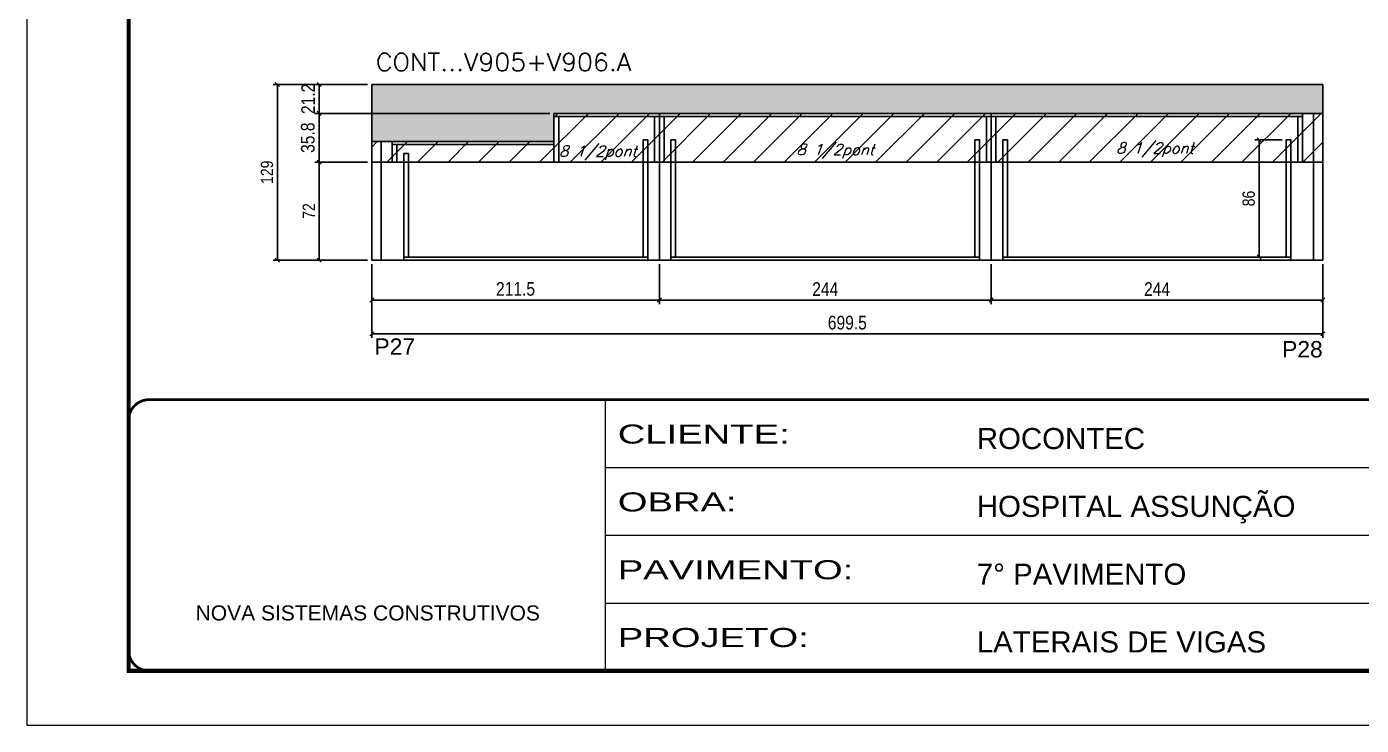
# Model space of a CAD drawing. Extents: x -20960 to -5926, y -2106 to 21915.
# Drawn here: x -10608 to -9627, y 17420 to 17933 of the extents above; entities that cross this region are included whole.
import ezdxf

# ---------------------------------------------------------------- set-up
doc = ezdxf.new("R2010")
doc.units = 0
doc.linetypes.add('CONTINUO', pattern=[0])
doc.linetypes.add('DASHED', pattern=[0.75, 0.5, -0.25])
for name, color, linetype in [('5', 5, 'Continuous'), ('COTA', 241, 'Continuous'), ('Painéis', 200, 'Continuous'), ('SARR_2.2x7', 40, 'Continuous'), ('SARR_3.5x7', 81, 'Continuous'), ('texto', 7, 'Continuous')]:
    doc.layers.add(name, color=color, linetype=linetype)
for name, color, linetype, lineweight in [('Folhas', 255, 'Continuous', 9), ('Hachura', 251, 'Continuous', 9), ('SARRAFO DE PRESSAO', 251, 'DASHED', 9), ('Texto Seção', 7, 'Continuous', 15)]:
    doc.layers.add(name, color=color, linetype=linetype, lineweight=lineweight)
doc.styles.add('ARIAL', font='arial.ttf')
doc.styles.add('COTA TECNICA', font='techl___.ttf', dxfattribs={"height": 10})
doc.styles.add('COTA TECNICA-50', font='techl___.ttf', dxfattribs={"height": 9})
doc.styles.add('REGUA-120', font='ROMANS.shx', dxfattribs={"height": 15})
doc.styles.add('Romans', font='romans.shx')
doc.styles.get("Standard").update_dxf_attribs({"font": 'arial.ttf'})
doc.styles.add('Tecnologia', font='')
doc.styles.get('Tecnologia').set_extended_font_data('Forgotten Futurist')
doc.dimstyles.new('COTA PAINEL-50', dxfattribs={"dimtxt": 9, "dimasz": 3, "dimexe": 3, "dimexo": 3, "dimgap": 3, "dimtad": 1, "dimdec": 1, "dimzin": 12, "dimdsep": 46, "dimtxsty": 'COTA TECNICA-50', "dimblk1": 'OBLIQUE', "dimblk2": 'OBLIQUE', "dimsah": 1, "dimcen": 0.9, "dimclrd": 4, "dimclre": 4, "dimclrt": 240, "dimadec": 1, "dimazin": 3, "dimtfac": 1, "dimtdec": 1, "dimtmove": 0, "dimatfit": 3, "dimfxl": 1, "dimtolj": 1, "dimtzin": 12, "dimarcsym": 0})
doc.dimstyles.new('PAINEL', dxfattribs={"dimtxt": 10, "dimasz": 3, "dimexe": 3, "dimexo": 3, "dimgap": 3, "dimtad": 1, "dimdec": 1, "dimzin": 12, "dimdsep": 46, "dimtxsty": 'COTA TECNICA', "dimblk1": 'OBLIQUE', "dimblk2": 'OBLIQUE', "dimsah": 1, "dimcen": 0.9, "dimclrd": 4, "dimclre": 4, "dimclrt": 240, "dimadec": 1, "dimazin": 3, "dimtfac": 1, "dimtdec": 1, "dimtmove": 0, "dimatfit": 3, "dimfxl": 1, "dimtolj": 1, "dimtzin": 12, "dimarcsym": 0})

# ---------------------------------------------------------------- blocks, each defined once
blk = doc.blocks.new('9999999999')
at = {"color": 30, "linetype": 'CONTINUO'}
for p, q in [((98564.56, 34230.21), (98564.56, 34429.45)), ((98564.56, 34379.64), (99583.98, 34379.64)), ((98564.56, 34329.83), (99487.98, 34329.83)), ((98564.56, 34280.02), (99487.98, 34280.02))]:
    blk.add_line(p, q, dxfattribs=at)
at = {"color": 30, "linetype": 'CONTINUO', "const_width": 2}
blk.add_lwpolyline([(99583.98, 34230.21), (99583.98, 34414.45, 0.414214), (99568.98, 34429.45), (98228.98, 34429.45, 0.414214), (98213.98, 34414.45), (98213.98, 34245.21, 0.414214), (98228.98, 34230.21), (99583.98, 34230.21)], format="xyb", dxfattribs=at)
at = {"layer": 'Folhas'}
blk.add_lwpolyline([(98138.98, 34190.21), (99623.98, 34190.21), (99623.98, 35240.21), (98138.98, 35240.21)], close=True, dxfattribs=at)
at = {"layer": 'Folhas', "color": 30, "const_width": 3}
blk.add_lwpolyline([(98213.98, 34230.21), (99583.98, 34230.21), (99583.98, 35200.21), (98213.98, 35200.21)], close=True, dxfattribs=at)
at = {"color": 7, "linetype": 'Continuous', "ltscale": 5, "style": 'ARIAL'}
for s, height, p in [('ROCONTEC', 15.483, (98837.68, 34393.13)), ('HOSPITAL ASSUNÇÃO', 15.4829, (98837.68, 34343.32)), ('7° PAVIMENTO', 15.4829, (98837.68, 34293.51)), ('NOVA SISTEMAS CONSTRUTIVOS', 11.0592, (98263.19, 34267.21)), ('LATERAIS DE VIGAS', 15.4829, (98837.68, 34243.7))]:
    blk.add_text(s, height=height, dxfattribs=at).set_placement(p)
at = {"layer": 'Folhas', "color": 7, "style": 'Tecnologia', "width": 1.5}
for s, p in [('CLIENTE:', (98573.65, 34397.17)), ('OBRA:', (98573.65, 34347.31)), ('PAVIMENTO:', (98573.65, 34297.5)), ('PROJETO:', (98573.65, 34247.69))]:
    blk.add_text(s, height=14, dxfattribs=at).set_placement(p)
blk = doc.blocks.new('_Oblique')
at = {"color": 0, "linetype": 'ByBlock', "lineweight": -2}
blk.add_line((-0.5, -0.5), (0.5, 0.5), dxfattribs=at)
blk = doc.blocks.new('*D1031')
at = {"layer": 'COTA', "color": 4, "lineweight": -2, "ltscale": 25, "transparency": 16777216}
for p, q in [((-9899.27, 17758.46), (-9899.27, 17729.1)), ((-9655.27, 17758.46), (-9655.27, 17729.1)), ((-9655.27, 17732.1), (-9899.27, 17732.1))]:
    blk.add_line(p, q, dxfattribs=at)
at = {"layer": 'Defpoints', "color": 0, "ltscale": 25, "transparency": 16777216}
for p in [(-9899.27, 17761.46), (-9655.27, 17761.46), (-9899.27, 17732.1)]:
    blk.add_point(p, dxfattribs=at)
at = {"layer": 'COTA', "color": 4, "lineweight": -2, "ltscale": 25, "transparency": 16777216, "xscale": 3, "yscale": 3, "zscale": 3, "rotation": 180}
blk.add_blockref('_Oblique', (-9899.27, 17732.1), dxfattribs=at)
at = {"layer": 'COTA', "color": 4, "lineweight": -2, "ltscale": 25, "transparency": 16777216, "xscale": 3, "yscale": 3, "zscale": 3}
blk.add_blockref('_Oblique', (-9655.27, 17732.1), dxfattribs=at)
at = {"layer": 'COTA', "color": 240, "ltscale": 25, "transparency": 16777216, "insert": (-9777.27, 17740.18), "char_height": 10, "attachment_point": 5, "style": 'COTA TECNICA'}
blk.add_mtext('\\A1;244', dxfattribs=at)
blk = doc.blocks.new('*D1032')
at = {"layer": 'COTA', "color": 4, "lineweight": -2, "ltscale": 25, "transparency": 16777216}
for p, q in [((-10143.27, 17758.46), (-10143.27, 17729.1)), ((-9899.27, 17749.87), (-9899.27, 17729.1)), ((-9899.27, 17732.1), (-10143.27, 17732.1))]:
    blk.add_line(p, q, dxfattribs=at)
at = {"layer": 'Defpoints', "color": 0, "ltscale": 25, "transparency": 16777216}
for p in [(-10143.27, 17761.46), (-9899.27, 17752.87), (-10143.27, 17732.1)]:
    blk.add_point(p, dxfattribs=at)
at = {"layer": 'COTA', "color": 4, "lineweight": -2, "ltscale": 25, "transparency": 16777216, "xscale": 3, "yscale": 3, "zscale": 3, "rotation": 180}
blk.add_blockref('_Oblique', (-10143.27, 17732.1), dxfattribs=at)
at = {"layer": 'COTA', "color": 4, "lineweight": -2, "ltscale": 25, "transparency": 16777216, "xscale": 3, "yscale": 3, "zscale": 3}
blk.add_blockref('_Oblique', (-9899.27, 17732.1), dxfattribs=at)
at = {"layer": 'COTA', "color": 240, "ltscale": 25, "transparency": 16777216, "insert": (-10021.27, 17740.18), "char_height": 10, "attachment_point": 5, "style": 'COTA TECNICA'}
blk.add_mtext('\\A1;244', dxfattribs=at)
blk = doc.blocks.new('*D1033')
at = {"layer": 'COTA', "color": 4, "lineweight": -2, "ltscale": 25, "transparency": 16777216}
for p, q in [((-10354.77, 17758.46), (-10354.77, 17729.11)), ((-10143.27, 17758.46), (-10143.27, 17729.11)), ((-10143.27, 17732.11), (-10354.77, 17732.11))]:
    blk.add_line(p, q, dxfattribs=at)
at = {"layer": 'Defpoints', "color": 0, "ltscale": 25, "transparency": 16777216}
for p in [(-10354.77, 17761.46), (-10143.27, 17761.46), (-10354.77, 17732.11)]:
    blk.add_point(p, dxfattribs=at)
at = {"layer": 'COTA', "color": 4, "lineweight": -2, "ltscale": 25, "transparency": 16777216, "xscale": 3, "yscale": 3, "zscale": 3, "rotation": 180}
blk.add_blockref('_Oblique', (-10354.77, 17732.11), dxfattribs=at)
at = {"layer": 'COTA', "color": 4, "lineweight": -2, "ltscale": 25, "transparency": 16777216, "xscale": 3, "yscale": 3, "zscale": 3}
blk.add_blockref('_Oblique', (-10143.27, 17732.11), dxfattribs=at)
at = {"layer": 'COTA', "color": 240, "ltscale": 25, "transparency": 16777216, "insert": (-10249.02, 17740.22), "char_height": 10, "attachment_point": 5, "style": 'COTA TECNICA'}
blk.add_mtext('\\A1;211.5', dxfattribs=at)
blk = doc.blocks.new('*D1034')
at = {"layer": 'COTA', "color": 4, "lineweight": -2, "ltscale": 25, "transparency": 16777216}
for p, q in [((-10223.77, 17869.27), (-10396.49, 17869.27)), ((-10393.49, 17833.47), (-10393.49, 17869.27)), ((-10357.77, 17833.47), (-10396.49, 17833.47))]:
    blk.add_line(p, q, dxfattribs=at)
at = {"layer": 'Defpoints', "color": 0, "ltscale": 25, "transparency": 16777216}
for p in [(-10393.49, 17869.27), (-10220.77, 17869.27), (-10354.77, 17833.47)]:
    blk.add_point(p, dxfattribs=at)
at = {"layer": 'COTA', "color": 4, "lineweight": -2, "ltscale": 25, "transparency": 16777216, "xscale": 3, "yscale": 3, "zscale": 3}
for p, rotation in [((-10393.49, 17869.27), 90), ((-10393.49, 17833.47), 270)]:
    blk.add_blockref('_Oblique', p, dxfattribs=dict(at, rotation=rotation))
at = {"layer": 'COTA', "color": 240, "ltscale": 25, "transparency": 16777216, "insert": (-10401.73, 17851.37), "char_height": 10, "attachment_point": 5, "rotation": 90, "style": 'COTA TECNICA'}
blk.add_mtext('\\A1;35.8', dxfattribs=at)
blk = doc.blocks.new('*D1035')
at = {"layer": 'COTA', "color": 4, "lineweight": -2, "ltscale": 25, "transparency": 16777216}
for p, q in [((-10357.77, 17890.46), (-10396.49, 17890.46)), ((-10393.49, 17890.46), (-10393.49, 17869.27)), ((-10223.77, 17869.27), (-10396.49, 17869.27))]:
    blk.add_line(p, q, dxfattribs=at)
at = {"layer": 'Defpoints', "color": 0, "ltscale": 25, "transparency": 16777216}
for p in [(-10354.77, 17890.46), (-10393.49, 17869.27), (-10220.77, 17869.27)]:
    blk.add_point(p, dxfattribs=at)
at = {"layer": 'COTA', "color": 4, "lineweight": -2, "ltscale": 25, "transparency": 16777216, "xscale": 3, "yscale": 3, "zscale": 3}
for p, rotation in [((-10393.49, 17890.46), 90), ((-10393.49, 17869.27), 270)]:
    blk.add_blockref('_Oblique', p, dxfattribs=dict(at, rotation=rotation))
at = {"layer": 'COTA', "color": 240, "ltscale": 25, "transparency": 16777216, "insert": (-10401.55, 17879.87), "char_height": 10, "attachment_point": 5, "rotation": 90, "style": 'COTA TECNICA'}
blk.add_mtext('\\A1;21.2', dxfattribs=at)
blk = doc.blocks.new('*D1036')
at = {"layer": 'COTA', "color": 4, "lineweight": -2, "ltscale": 25, "transparency": 16777216}
for p, q in [((-10354.77, 17758.46), (-10354.77, 17704.29)), ((-9655.27, 17758.46), (-9655.27, 17704.29)), ((-9655.27, 17707.29), (-10354.77, 17707.29))]:
    blk.add_line(p, q, dxfattribs=at)
at = {"layer": 'Defpoints', "color": 0, "ltscale": 25, "transparency": 16777216}
for p in [(-10354.77, 17761.46), (-9655.27, 17761.46), (-10354.77, 17707.29)]:
    blk.add_point(p, dxfattribs=at)
at = {"layer": 'COTA', "color": 4, "lineweight": -2, "ltscale": 25, "transparency": 16777216, "xscale": 3, "yscale": 3, "zscale": 3, "rotation": 180}
blk.add_blockref('_Oblique', (-10354.77, 17707.29), dxfattribs=at)
at = {"layer": 'COTA', "color": 4, "lineweight": -2, "ltscale": 25, "transparency": 16777216, "xscale": 3, "yscale": 3, "zscale": 3}
blk.add_blockref('_Oblique', (-9655.27, 17707.29), dxfattribs=at)
at = {"layer": 'COTA', "color": 240, "ltscale": 25, "transparency": 16777216, "insert": (-10005.02, 17715.43), "char_height": 10, "attachment_point": 5, "style": 'COTA TECNICA'}
blk.add_mtext('\\A1;699.5', dxfattribs=at)
blk = doc.blocks.new('*D1076')
at = {"layer": 'COTA', "color": 4, "lineweight": -2, "transparency": 16777216}
for p, q in [((-9685.27, 17849.69), (-9705.24, 17849.69)), ((-9702.24, 17849.69), (-9702.24, 17763.69)), ((-9685.27, 17763.69), (-9705.24, 17763.69))]:
    blk.add_line(p, q, dxfattribs=at)
at = {"layer": 'Defpoints', "color": 0, "transparency": 16777216}
for p in [(-9682.27, 17849.69), (-9702.24, 17763.69), (-9682.27, 17763.69)]:
    blk.add_point(p, dxfattribs=at)
at = {"layer": 'COTA', "color": 4, "lineweight": -2, "transparency": 16777216, "xscale": 3, "yscale": 3, "zscale": 3}
for p, rotation in [((-9702.24, 17849.69), 90), ((-9702.24, 17763.69), 270)]:
    blk.add_blockref('_Oblique', p, dxfattribs=dict(at, rotation=rotation))
at = {"layer": 'COTA', "color": 240, "transparency": 16777216, "insert": (-9709.85, 17806.69), "char_height": 9, "attachment_point": 5, "rotation": 90, "style": 'COTA TECNICA-50'}
blk.add_mtext('\\A1;86', dxfattribs=at)
blk = doc.blocks.new('*D1077')
at = {"layer": 'COTA', "color": 4, "lineweight": -2, "transparency": 16777216}
for p, q in [((-10357.77, 17833.46), (-10396.49, 17833.46)), ((-10393.49, 17833.46), (-10393.49, 17761.46)), ((-10357.77, 17761.46), (-10396.49, 17761.46))]:
    blk.add_line(p, q, dxfattribs=at)
at = {"layer": 'Defpoints', "color": 0, "transparency": 16777216}
for p in [(-10354.77, 17833.46), (-10393.49, 17761.46), (-10354.77, 17761.46)]:
    blk.add_point(p, dxfattribs=at)
at = {"layer": 'COTA', "color": 4, "lineweight": -2, "transparency": 16777216, "xscale": 3, "yscale": 3, "zscale": 3}
for p, rotation in [((-10393.49, 17833.46), 90), ((-10393.49, 17761.46), 270)]:
    blk.add_blockref('_Oblique', p, dxfattribs=dict(at, rotation=rotation))
at = {"layer": 'COTA', "color": 240, "transparency": 16777216, "insert": (-10401.05, 17797.46), "char_height": 9, "attachment_point": 5, "rotation": 90, "style": 'COTA TECNICA-50'}
blk.add_mtext('\\A1;72', dxfattribs=at)
blk = doc.blocks.new('*D1078')
at = {"layer": 'COTA', "color": 4, "lineweight": -2, "transparency": 16777216}
for p, q in [((-10357.77, 17890.46), (-10427.18, 17890.46)), ((-10424.18, 17890.46), (-10424.18, 17761.46)), ((-10357.77, 17761.46), (-10427.18, 17761.46))]:
    blk.add_line(p, q, dxfattribs=at)
at = {"layer": 'Defpoints', "color": 0, "transparency": 16777216}
for p in [(-10354.77, 17890.46), (-10424.18, 17761.46), (-10354.77, 17761.46)]:
    blk.add_point(p, dxfattribs=at)
at = {"layer": 'COTA', "color": 4, "lineweight": -2, "transparency": 16777216, "xscale": 3, "yscale": 3, "zscale": 3}
for p, rotation in [((-10424.18, 17890.46), 90), ((-10424.18, 17761.46), 270)]:
    blk.add_blockref('_Oblique', p, dxfattribs=dict(at, rotation=rotation))
at = {"layer": 'COTA', "color": 240, "transparency": 16777216, "insert": (-10431.76, 17825.96), "char_height": 9, "attachment_point": 5, "rotation": 90, "style": 'COTA TECNICA-50'}
blk.add_mtext('\\A1;129', dxfattribs=at)

msp = doc.modelspace()

# ---------------------------------------------------------------- hatches: boundary and pattern name
at = {"layer": 'COTA', "linetype": 'ByBlock'}
h = msp.add_hatch(dxfattribs=at)
h.set_pattern_fill('AR-CONC', color=256, scale=0.03)
h.set_pattern_definition([(50, (-1598.5, 1161.4615), (5.4655401, -0.4781726), [0.5715, -6.2865]), (355, (-1598.5, 1161.4615), (-1.0573026, 5.7317054), [0.4572, -5.0292175]), (100.451445, (-1598.0445, 1161.4216), (4.4082374, 5.2535326), [0.4857003, -5.3427073]), (46.1842, (-1598.5, 1162.9855), (8.1323712, -1.2612698), [0.85725, -9.42975]), (96.63556, (-1597.822, 1162.88), (7.122124, 7.4227837), [0.7285507, -8.0140682]), (351.18415, (-1598.5, 1162.9855), (7.122124, 7.4227837), [0.685799, -7.543792]), (21, (-1597.738, 1162.6045), (4.5484317, -3.0679559), [0.5715, -6.2865]), (326, (-1597.738, 1162.6045), (1.8540609, 5.525639), [0.4572, -5.0292]), (71.451445, (-1597.359, 1162.349), (6.4024926, 2.457683), [0.4857003, -5.3426981]), (37.5, (-1598.5, 1161.4615), (0.0926581, 2.53665117), [0, -4.96824, 0, -5.1054, 0, -5.04825]), (7.5, (-1598.5, 1161.4615), (2.00458988, 3.00541724), [0, -2.91084, 0, -4.85394, 0, -1.92405]), (327.5, (-1600.1993, 1161.4615), (4.06771786, -0.17186232), [0, -1.905, 0, -5.9436, 0, -7.8867]), (317.5, (-1600.9613, 1161.4615), (4.44387544, 0.7627947), [0, -2.4765, 0, -3.94716, 0, -5.6007])])
h.paths.add_polyline_path([(-10220.77, 17867.07), (-10220.77, 17869.26), (-9655.27, 17869.26), (-9655.27, 17890.46), (-10354.77, 17890.46), (-10354.77, 17848.46), (-10220.77, 17848.46)])
at = {"layer": 'Hachura', "ltscale": 25}
h = msp.add_hatch(dxfattribs=at)
h.set_pattern_fill('ANSI31', color=256, scale=5)
h.set_pattern_definition([(45, (-150671.79, -15360.479), (-11.2253202, 11.2253202), [])])
h.paths.add_polyline_path([(-10220.77, 17848.46), (-10354.77, 17848.46), (-10354.77, 17833.56), (-9655.27, 17833.36), (-9655.27, 17869.26), (-10220.77, 17869.26)])

# ---------------------------------------------------------------- linework, layer by layer
at = {"layer": 'COTA', "linetype": 'ByBlock'}
for p, q in [((-9655.27, 17890.46), (-10354.77, 17890.46)), ((-10354.77, 17848.47), (-10354.77, 17890.46)), ((-9655.27, 17869.26), (-9655.27, 17890.46))]:
    msp.add_line(p, q, dxfattribs=at)
at = {"layer": 'Painéis'}
for p, q in [((-9655.27, 17869.26), (-10220.77, 17869.26)), ((-10220.77, 17848.46), (-10354.77, 17848.46)), ((-9655.27, 17833.46), (-10354.77, 17833.46))]:
    msp.add_line(p, q, dxfattribs=at)
at = {"layer": 'Painéis', "ltscale": 25}
for p, q in [((-10220.77, 17869.26), (-10220.77, 17848.46)), ((-10143.27, 17833.46), (-10143.27, 17869.26)), ((-9899.27, 17833.46), (-9899.27, 17869.26)), ((-9655.27, 17833.46), (-9655.27, 17869.26)), ((-9655.27, 17761.46), (-9655.27, 17869.26)), ((-10354.77, 17848.46), (-10354.77, 17833.46)), ((-10143.27, 17761.46), (-10143.27, 17833.46)), ((-9899.27, 17761.46), (-9899.27, 17833.46))]:
    msp.add_line(p, q, dxfattribs=at)
msp.add_lwpolyline([(-9655.27, 17761.46), (-10354.77, 17761.46), (-10354.77, 17848.46)], dxfattribs=at)
at = {"layer": 'SARR_2.2x7', "linetype": 'Continuous'}
for p, q in [((-10143.27, 17867.06), (-10220.77, 17867.06)), ((-9899.27, 17867.06), (-10143.27, 17867.06)), ((-9670.27, 17867.06), (-9899.27, 17867.06)), ((-9662.27, 17833.46), (-9662.27, 17869.26)), ((-10347.77, 17848.46), (-10347.77, 17833.46)), ((-10220.77, 17846.26), (-10339.77, 17846.26)), ((-10347.77, 17833.46), (-10347.77, 17761.46))]:
    msp.add_line(p, q, dxfattribs=at)
at = {"layer": 'SARR_2.2x7', "linetype": 'Continuous', "ltscale": 50}
for p, q in [((-9662.27, 17833.46), (-9662.27, 17761.49)), ((-10151.77, 17763.69), (-10331.27, 17763.69)), ((-9907.77, 17763.69), (-10134.77, 17763.69)), ((-9678.77, 17763.69), (-9890.77, 17763.69))]:
    msp.add_line(p, q, dxfattribs=at)
at = {"layer": 'SARR_3.5x7'}
for p, q in [((-10220.77, 17867.07), (-10220.77, 17833.46)), ((-10146.77, 17867.06), (-10146.77, 17833.46)), ((-10143.27, 17867.06), (-10143.27, 17833.46)), ((-10139.77, 17867.06), (-10139.77, 17833.46)), ((-9902.77, 17867.06), (-9902.77, 17833.46)), ((-9899.27, 17867.06), (-9899.27, 17833.46)), ((-9895.77, 17867.06), (-9895.77, 17833.46)), ((-9673.77, 17833.46), (-9673.77, 17867.06)), ((-10339.77, 17848.46), (-10339.77, 17833.46)), ((-10336.27, 17846.26), (-10336.27, 17833.46))]:
    msp.add_line(p, q, dxfattribs=at)
for points in [[(-10217.27, 17867.07), (-10217.27, 17833.46)], [(-9670.27, 17869.26), (-9670.27, 17833.46)], [(-10155.27, 17763.69), (-10155.27, 17849.69), (-10151.77, 17849.69), (-10151.77, 17761.49)], [(-10131.27, 17763.69), (-10131.27, 17849.69), (-10134.77, 17849.69), (-10134.77, 17761.49)], [(-9911.27, 17763.69), (-9911.27, 17849.69), (-9907.77, 17849.69), (-9907.77, 17761.49)], [(-9887.27, 17763.69), (-9887.27, 17849.69), (-9890.77, 17849.69), (-9890.77, 17761.49)], [(-9682.27, 17763.69), (-9682.27, 17849.69), (-9678.77, 17849.69), (-9678.77, 17761.49)], [(-10327.77, 17763.69), (-10327.77, 17839.69), (-10331.27, 17839.69), (-10331.27, 17761.49)]]:
    msp.add_lwpolyline(points, dxfattribs=at)

# ---------------------------------------------------------------- block references
at = {"layer": 'SARRAFO DE PRESSAO', "color": 6, "linetype": 'ByBlock'}
msp.add_blockref('9999999999', (-108747.48, -16770.54), dxfattribs=at)

# ---------------------------------------------------------------- texts
at = {"layer": '5', "linetype": 'Continuous'}
for s, p in [('P27', (-10352.73, 17691.92)), ('P28', (-9685.28, 17689.96))]:
    msp.add_text(s, height=12, rotation=359.99996, dxfattribs=at).set_placement(p)
at = {"layer": 'texto', "color": 2, "char_height": 8, "attachment_point": 5, "style": 'Romans'}
for insert in [(-10188.5, 17840.17), (-10013.89, 17841.33), (-9778.85, 17842.42)]:
    msp.add_mtext('{\\Q19;\\C256;8 1/2pont}', dxfattribs=dict(at, insert=insert))
at = {"layer": 'Texto Seção', "style": 'REGUA-120', "width": 1.05}
msp.add_text('CONT...V905+V906.A', height=13, dxfattribs=at).set_placement((-10351.76, 17900.43))

# ---------------------------------------------------------------- dimensions: what is measured, and where the dimension line sits
at = {"layer": 'COTA'}
for base, p1, p2, picture, middle in [((-10424.18, 17761.46), (-10354.77, 17890.46), (-10354.77, 17761.46), '*D1078', (-10431.76, 17825.96)), ((-9702.24, 17763.69), (-9682.27, 17849.69), (-9682.27, 17763.69), '*D1076', (-9709.85, 17806.69)), ((-10393.49, 17761.46), (-10354.77, 17833.46), (-10354.77, 17761.46), '*D1077', (-10401.05, 17797.46))]:
    dim = msp.add_linear_dim(base=base, p1=p1, p2=p2, angle=90, dimstyle='COTA PAINEL-50', dxfattribs=at)
    dim.commit()
    dim.dimension.update_dxf_attribs({"geometry": picture, "text_midpoint": middle})
at = {"layer": 'COTA', "ltscale": 25}
dim = msp.add_linear_dim(base=(-10393.49, 17869.27), p1=(-10354.77, 17890.46), p2=(-10220.77, 17869.27), angle=90, dimstyle='PAINEL', dxfattribs=at)
dim.commit()
dim.dimension.update_dxf_attribs({"geometry": '*D1035', "text_midpoint": (-10393.49, 17879.87), "dimtype": 160})
for base, p1, p2, angle, picture, middle in [((-10393.49, 17869.27), (-10354.77, 17833.47), (-10220.77, 17869.27), 90, '*D1034', (-10401.73, 17851.37)), ((-10354.77, 17707.29), (-9655.27, 17761.46), (-10354.77, 17761.46), 180, '*D1036', (-10005.02, 17715.43)), ((-9899.27, 17732.1), (-9655.27, 17761.46), (-9899.27, 17761.46), 180, '*D1031', (-9777.27, 17740.18))]:
    dim = msp.add_linear_dim(base=base, p1=p1, p2=p2, angle=angle, dimstyle='PAINEL', dxfattribs=at)
    dim.commit()
    dim.dimension.update_dxf_attribs({"geometry": picture, "text_midpoint": middle})
for base, p1, p2, picture, middle in [((-10354.77, 17732.11), (-10143.27, 17761.46), (-10354.77, 17761.46), '*D1033', (-10249.02, 17740.22)), ((-10143.27, 17732.1), (-9899.27, 17752.87), (-10143.27, 17761.46), '*D1032', (-10021.27, 17740.18))]:
    dim = msp.add_linear_dim(base=base, p1=p1, p2=p2, angle=180, dimstyle='PAINEL', override={"dimtmove": 1}, dxfattribs=at)
    dim.commit()
    dim.dimension.update_dxf_attribs({"geometry": picture, "text_midpoint": middle})

doc.saveas('drawing.dxf')
